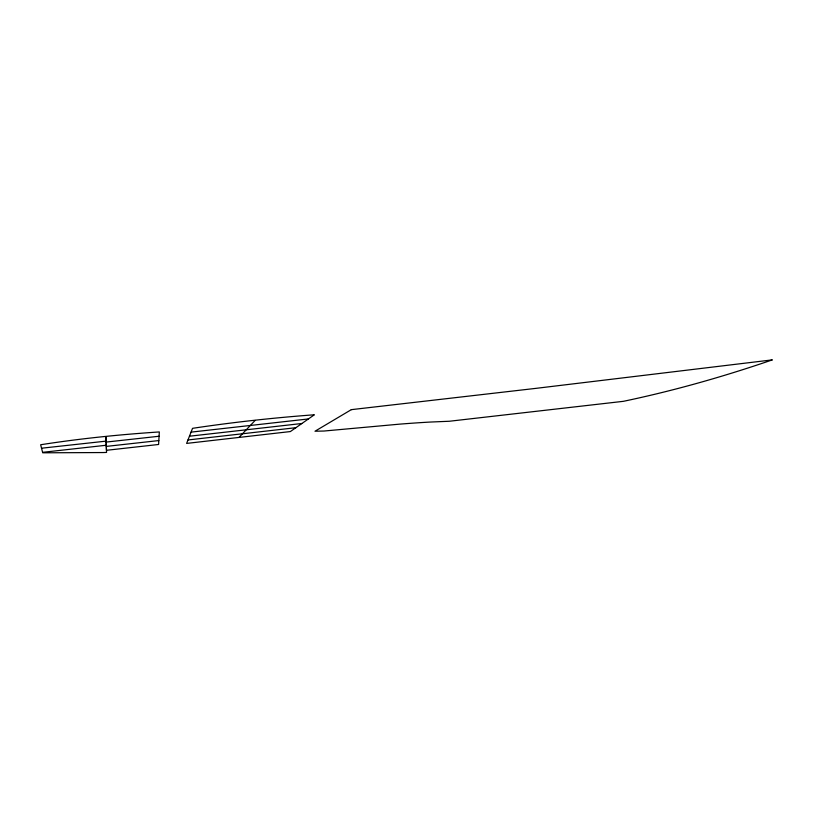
<?xml version="1.0" encoding="UTF-8"?>
<svg xmlns="http://www.w3.org/2000/svg" width="813" height="813" viewBox="0 0 813 813"><rect width="100%" height="100%" fill="white"/><g stroke="black" fill="none" stroke-linecap="round" stroke-linejoin="round"><path stroke-width="1.22" d="M158.82 440.565L158.606 444.477L106.452 450.3L106.005 436.744L106.554 452.424L103.332 452.546L42.713 452.8L40.65 444.752C79.918 438.583 119.684 434.569 159.328 431.937L158.82 440.565L106.34 446.398M191.075 432.13L192.539 428.329C232.884 422.252 273.686 417.78 314.357 414.782L290.363 431.561L186.624 443.41L191.075 432.13L308.422 418.939M239.002 437.424L255.13 420.433M187.966 439.965L295.881 427.699M189.459 436.215L301.867 423.502M106.218 442.069L159.094 436.246M42.601 452.333L106.3 445.239M41.524 448.217L106.157 441.124M351.338 409.65L314.997 431.225L324.001 431.032L399.986 424.112A209.856 10.721 -7 0 1 430.544 422.038L449.315 421.256L623.368 401.327C674.018 390.707 723.529 376.632 772.35 359.874L536.102 388.34L351.338 409.65"/></g></svg>
